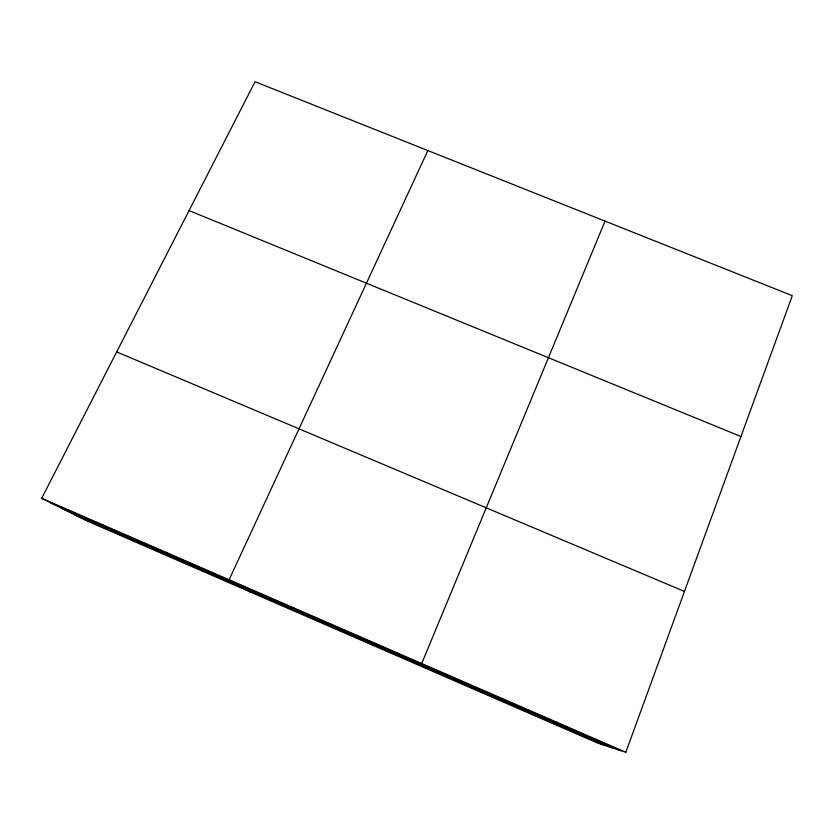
<?xml version="1.0" encoding="UTF-8"?>
<svg xmlns="http://www.w3.org/2000/svg" width="834" height="834" viewBox="0 0 834 834"><rect width="100%" height="100%" fill="white"/><g stroke="black" fill="none" stroke-linecap="round" stroke-linejoin="round"><path stroke-width="1.25" d="M625.813 752.278L792.3 295.684L255.048 81.722L41.7 498.294L86.131 520.562L597.457 743L625.813 752.278L41.7 498.294M605.046 221.114L421.712 663.53L419.398 665.532M427.873 150.547L229.11 579.786L250.773 592.182M487.192 692.533L489.099 692.835M553.693 721.452L557.133 722.411M189.057 210.575L740.946 436.536M116.666 351.917L684.464 591.442M49.487 502.204L620.83 750.642M62.487 508.709L612.51 747.921M74.914 514.932L604.587 745.335M103.604 525.212L110.088 528.548M166.07 552.379L171.231 555.142M292.724 607.444L295.153 609.029M356.921 635.362L357.942 636.332"/></g></svg>
